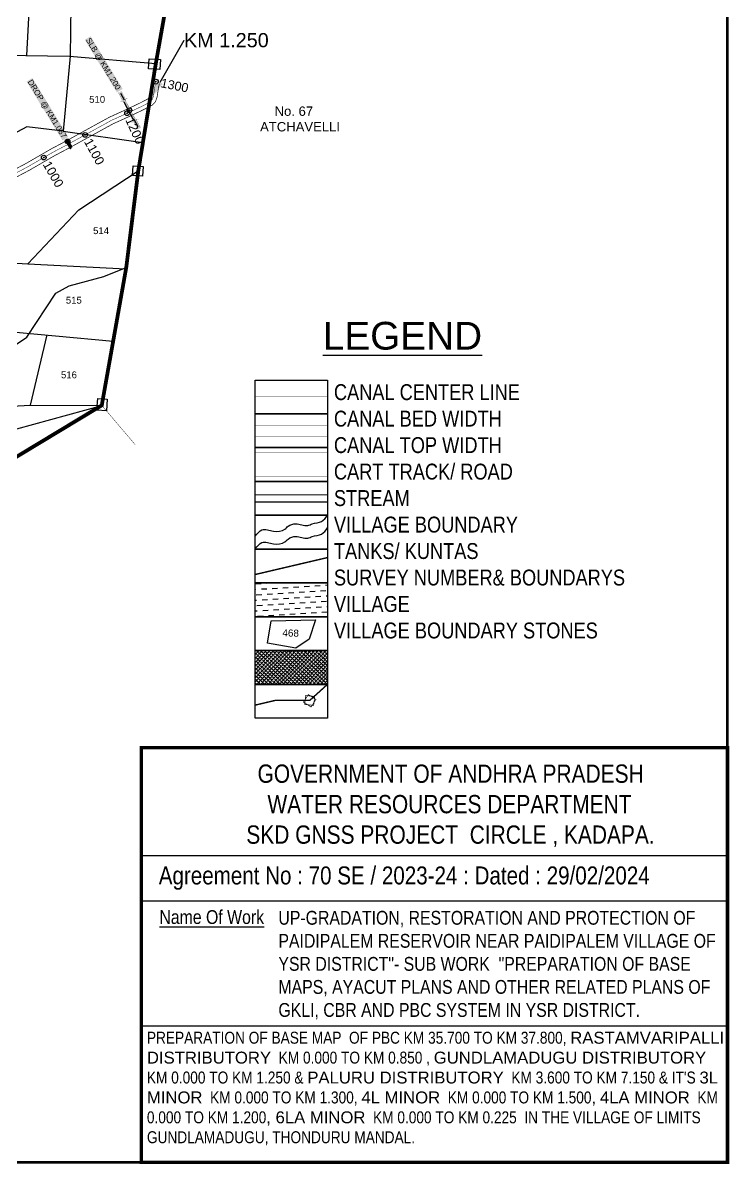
# Model space of a CAD drawing. Header units: millimetres. Extents: x 201998 to 206429, y 1598826 to 1606077.
# Drawn here: x 204933 to 206429, y 1598826 to 1601243 of the extents above; entities that cross this region are included whole.
import ezdxf
from ezdxf import colors
from ezdxf.entities.mleader import LeaderData, LeaderLine
from ezdxf.enums import TextEntityAlignment as Align
from ezdxf.math import Vec2, Vec3

# ---------------------------------------------------------------- set-up
doc = ezdxf.new("R2010")
doc.units = ezdxf.units.MM
doc.header["$PDMODE"] = 32
doc.header["$PDSIZE"] = 10
doc.linetypes.add('ACAD_ISO02W100', pattern=[15, 12, -3])
doc.linetypes.add('HIDDEN2', pattern=[0.1875, 0.125, -0.0625])
for name, color, linetype in [('CANAL1', 7, 'Continuous'), ('CSMark', 72, 'Continuous'), ('FRAME 025', 7, 'Continuous'), ('PLOT NO', 7, 'Continuous'), ('PLOTS', 7, 'Continuous'), ('PLOTS NO', 7, 'Continuous'), ('ROADS', 1, 'Continuous'), ('STRUCTURE', 5, 'Continuous'), ('TABLE', 7, 'Continuous'), ('tank', 4, 'Continuous'), ('TEXT', 1, 'Continuous'), ('text2', 7, 'Continuous'), ('TITLEBLOCK', 7, 'Continuous'), ('VILLAGE', 7, 'Continuous'), ('VILLAGE BOUNDARY STONES', 1, 'Continuous'), ('VILLAGE BOUNDRY', 5, 'Continuous'), ('VILLAGE STONES', 240, 'Continuous')]:
    doc.layers.add(name, color=color, linetype=linetype)
doc.styles.add('A', font='arial.ttf')
doc.styles.add('ARIALN', font='ARIALN.TTF')
doc.styles.get("Standard").update_dxf_attribs({"font": 'arial.ttf'})
doc.linetypes.add('DOTS', pattern='A,1e-06,-3,["●",Standard,S=3,R=0,X=-1.25,Y=-1.25],-3', length=6.000001)
doc.dimstyles.get("Standard").update_dxf_attribs({"dimtxt": 0.18, "dimasz": 0.18, "dimexe": 0.18, "dimexo": 0.0625, "dimgap": 0.09, "dimtad": 0, "dimtih": 1, "dimtoh": 1, "dimdec": 4, "dimzin": 0, "dimdsep": 46, "dimtxsty": 'Standard', "dimcen": 0.09, "dimadec": 0, "dimazin": 0, "dimtfac": 1, "dimtdec": 4, "dimtofl": 0, "dimtmove": 0, "dimatfit": 3, "dimfxl": 1, "dimtolj": 1, "dimtzin": 0, "dimarcsym": 0})

# ---------------------------------------------------------------- blocks, each defined once
blk = doc.blocks.new('DROP')
h = blk.add_hatch()
h.set_pattern_fill('ANSI31', color=1, scale=10, angle=45)
h.set_pattern_definition([(90, (-324.4107, -25.7687), (-1.25, 0), [])])
h.paths.add_polyline_path([(-9.9, -4.3), (-13.8, 4.1), (13.8, 4.1), (10.2, -4.3)])
at = {"layer": 'STRUCTURE', "color": 5, "const_width": 0.49}
blk.add_lwpolyline([(-9.9, -4.3), (-13.8, 4.1), (13.8, 4.1), (10.2, -4.3), (-9.9, -4.3)], dxfattribs=at)
at = {"layer": 'STRUCTURE', "color": 5}
blk.add_circle((0, 0), 1.33, dxfattribs=at)
blk = doc.blocks.new('SLB')
at = {"layer": 'STRUCTURE'}
h = blk.add_hatch(dxfattribs=at)
h.set_pattern_fill('DOTS', color=6, scale=20, angle=320.3722, style=0)
h.set_pattern_definition([(320.372247934, (-159.4327, -72.9564), (1.2786241598, 0.5641323054), [0, -1.25])])
h.paths.add_polyline_path([(769699.5, 1706871.1), (769699.5, 1706861.1), (769729.1, 1706861.1), (769732.1, 1706863.1), (769792.1, 1706863.1), (769795.1, 1706861.1), (769824.7, 1706861.1), (769824.7, 1706871.1), (769795.1, 1706871.1), (769792.1, 1706869.1), (769732.1, 1706869.1), (769729.1, 1706871.1)])
at = {"layer": 'STRUCTURE', "color": 6, "linetype": 'ACAD_ISO02W100', "ltscale": 0.5, "const_width": 0.5}
for points in [[(769699.5, 1706871.1), (769729.1, 1706871.1)], [(769795.1, 1706871.1), (769824.7, 1706871.1)], [(769699.5, 1706861.1), (769729.1, 1706861.1)], [(769795.1, 1706861.1), (769824.7, 1706861.1)]]:
    blk.add_lwpolyline(points, dxfattribs=at)
at = {"layer": 'STRUCTURE', "color": 6, "const_width": 0.628}
for points in [[(769726.1, 1706877.1), (769726.1, 1706873.1), (769732.1, 1706869.1), (769792.1, 1706869.1), (769798.1, 1706873.1), (769798.1, 1706877.1)], [(769726.1, 1706855.1), (769726.1, 1706859.1), (769732.1, 1706863.1), (769792.1, 1706863.1), (769798.1, 1706859.1), (769798.1, 1706855.1)]]:
    blk.add_lwpolyline(points, dxfattribs=at)
at = {"layer": 'STRUCTURE', "color": 6}
blk.add_lwpolyline([(769732.1, 1706863.1), (769792.1, 1706863.1)], dxfattribs=at)
blk.add_lwpolyline([(769732.1, 1706863.1), (769792.1, 1706863.1)], dxfattribs=at)
at = {"layer": 'STRUCTURE', "color": 0}
blk.add_circle((769762.1, 1706866.1), 1.24, dxfattribs=at)
for points in [[(769703.8, 1706866), (769726.7, 1706866)], [(769818.6, 1706865.8), (769795.7, 1706865.8)]]:
    blk.add_leader(points, dimstyle='Standard', override={"dimasz": 10, "dimgap": 0.09, "dimtad": 0}, dxfattribs=at)

msp = doc.modelspace()

# ---------------------------------------------------------------- hatches: boundary and pattern name
at = {"layer": 'tank'}
h = msp.add_hatch(dxfattribs=at)
h.set_pattern_fill('DASH', color=256, scale=90.983009, angle=3.5405, style=0)
h.set_pattern_definition([(3.5405362, (-373608.755, 329244.704), (10.64884085, 12.05349783), [11.3728761, -11.3728761])])
h.paths.add_polyline_path([(205425.5, 1600057), (205578.3, 1600057), (205578.3, 1599985.4), (205425.5, 1599985.4)])
at = {"layer": 'VILLAGE', "linetype": 'Continuous'}
h = msp.add_hatch(dxfattribs=at)
h.set_pattern_fill('SACNCR', color=256, scale=61.110239, angle=1.5303, style=0)
h.set_pattern_definition([(46.53031993, (-373608.7546, 329244.7035), (-4.157817666, 3.9414421), []), (46.53031993, (-373604.705, 329244.812), (-4.157817666, 3.9414421), [0, -5.72908488])])
h.paths.add_polyline_path([(205425.5, 1599913.7), (205578.3, 1599913.7), (205578.3, 1599842.1), (205425.5, 1599842.1)])

# ---------------------------------------------------------------- linework, layer by layer
at = {"color": 5}
for points, const_width in [([(202000.9, 1605698.7), (206425.5, 1605698.7), (206425.5, 1598829.6), (202000.9, 1598829.6)], 5.6), ([(206425.5, 1598829.6), (205184.3, 1598829.6), (205184.3, 1599708.2), (206425.5, 1599708.2)], 7.28)]:
    msp.add_lwpolyline(points, close=True, dxfattribs=dict(at, const_width=const_width))
at = {"layer": 'CANAL1', "color": 200, "const_width": 1.5}
for points in [[(204909.5, 1600929.4), (204938.2, 1600944.5), (204964.9, 1600959.9), (204993.8, 1600976.6), (205022.8, 1600991.9), (205078.1, 1601022.4), (205116.6, 1601043.5), (205154.1, 1601060.5), (205181.3, 1601073.5), (205191.1, 1601078.5), (205197.7, 1601082), (205200, 1601084.6), (205201.8, 1601089.7), (205204.7, 1601108.4), (205207.3, 1601121.4)], [(204917.1, 1600915.4), (204945.9, 1600930.5), (204972.9, 1600946.1), (205001.6, 1600962.6), (205030.4, 1600977.8), (205085.8, 1601008.3), (205123.8, 1601029.2), (205160.8, 1601046), (205188.4, 1601059.2), (205198.5, 1601064.4), (205207.7, 1601069.2), (205214, 1601076.3), (205217.4, 1601085.7), (205220.4, 1601105.6), (205222.3, 1601114.8)]]:
    msp.add_lwpolyline(points, dxfattribs=at)
at = {"layer": 'CANAL1', "color": 1, "linetype": 'HIDDEN2', "ltscale": 4, "const_width": 1}
msp.add_lwpolyline([(204913.3, 1600922.4), (204942.1, 1600937.5), (204968.9, 1600953), (204997.7, 1600969.6), (205026.6, 1600984.8), (205081.9, 1601015.3), (205120.2, 1601036.4), (205157.4, 1601053.3), (205184.9, 1601066.3), (205194.8, 1601071.4), (205202.7, 1601075.6), (205207, 1601080.4), (205209.6, 1601087.7), (205212.5, 1601107), (205214.9, 1601118.7)], dxfattribs=at)
at = {"layer": 'CANAL1', "color": 1, "linetype": 'HIDDEN2', "ltscale": 100, "const_width": 0.749, "elevation": 0.4}
msp.add_lwpolyline([(205425.5, 1600451), (205578.3, 1600451)], dxfattribs=at)
at = {"layer": 'CANAL1', "color": 5, "ltscale": 100, "const_width": 0.749, "elevation": 0.4}
for points in [[(205578.3, 1600390.6), (205425.5, 1600390.6)], [(205578.3, 1600368.1), (205425.5, 1600368.1)]]:
    msp.add_lwpolyline(points, dxfattribs=at)
at = {"layer": 'CANAL1', "color": 1, "ltscale": 100, "const_width": 0.749, "elevation": 0.4}
for points in [[(205578.3, 1600333.9), (205425.5, 1600333.9)], [(205578.3, 1600281.5), (205425.5, 1600281.5)]]:
    msp.add_lwpolyline(points, dxfattribs=at)
at = {"layer": 'FRAME 025', "lineweight": -3, "elevation": 9.4}
for points in [[(205186, 1599479.6), (206427.3, 1599479.6)], [(205185.4, 1599383.8), (206426.8, 1599383.8)], [(205182.7, 1599119.2), (206424, 1599119.2)]]:
    msp.add_lwpolyline(points, dxfattribs=at)
at = {"layer": 'PLOT NO', "elevation": 0.4}
for points in [[(205425.5, 1600486.8), (205578.3, 1600486.8), (205578.3, 1600415.2), (205425.5, 1600415.2)], [(205425.5, 1600415.2), (205578.3, 1600415.2), (205578.3, 1600343.5), (205425.5, 1600343.5)], [(205425.5, 1600343.5), (205578.3, 1600343.5), (205578.3, 1600271.9), (205425.5, 1600271.9)], [(205425.5, 1600271.9), (205578.3, 1600271.9), (205578.3, 1600200.3), (205425.5, 1600200.3)], [(205425.5, 1600200.3), (205578.3, 1600200.3), (205578.3, 1600128.6), (205425.5, 1600128.6)], [(205425.5, 1600128.6), (205578.3, 1600128.6), (205578.3, 1600057), (205425.5, 1600057)], [(205425.5, 1600057), (205578.3, 1600057), (205578.3, 1599985.4), (205425.5, 1599985.4)], [(205425.5, 1599985.4), (205578.3, 1599985.4), (205578.3, 1599913.7), (205425.5, 1599913.7)], [(205425.5, 1599913.7), (205578.3, 1599913.7), (205578.3, 1599842.1), (205425.5, 1599842.1)], [(205425.5, 1599842.1), (205578.3, 1599842.1), (205578.3, 1599770.5), (205425.5, 1599770.5)]]:
    msp.add_lwpolyline(points, close=True, dxfattribs=at)
msp.add_lwpolyline([(205451.1, 1599929.7), (205458.9, 1599976.9), (205553.2, 1599979), (205539.6, 1599937.7), (205511.1, 1599918.7), (205451.1, 1599929.7)], dxfattribs=at)
at = {"layer": 'PLOT NO', "color": 4}
for points in [[(205425.5, 1600155.9, 0.4), (205439.5, 1600169.4, 0.4), (205464.1, 1600166.6, 0.4), (205488, 1600171.1, 0.4), (205495.1, 1600176.9, 0.4), (205511.3, 1600182.4, 0.4), (205524, 1600180.3, 0.4), (205536.6, 1600178.9, 0.4), (205546.1, 1600182, 0.4), (205565.9, 1600187.3, 0.4), (205578.3, 1600200.3, 0.4)], [(205425.5, 1600129.1, 0.4), (205439.5, 1600142.6, 0.4), (205464.1, 1600139.8, 0.4), (205488, 1600144.3, 0.4), (205495.1, 1600150, 0.4), (205511.3, 1600155.5, 0.4), (205524, 1600153.4, 0.4), (205536.6, 1600152.1, 0.4), (205546.1, 1600155.2, 0.4), (205565.9, 1600160.5, 0.4), (205578.3, 1600173.4, 0.4)]]:
    msp.add_spline(points, degree=3, dxfattribs=at)
at = {"layer": 'PLOTS'}
for points in [[(205035.4, 1601334.7), (205033.1, 1601172.7), (205018.2, 1601013.7), (205187.4, 1600989.8)], [(204941.7, 1601174.1), (204950.1, 1601333.8)], [(204791.4, 1601181.2), (204845.4, 1601175.5), (205032.2, 1601172.7), (205214.8, 1601157.2)], [(205018.2, 1601013.7), (204941.7, 1601023.2), (204790.4, 1600942.2), (204648.8, 1600906.7)], [(204943.6, 1600733), (205052, 1600847.1), (205177.6, 1600929.6)], [(204650.4, 1600610.2), (204703.9, 1600787.1), (204823.4, 1600758), (204826.1, 1600739.9), (204943.6, 1600733), (205151.6, 1600722.5)], [(204757.1, 1600603), (205124.5, 1600569.4)], [(204983.6, 1600582.3), (204948.4, 1600433.3)], [(204287.6, 1600409.3), (204445.5, 1600415.2), (204782.5, 1600424.3), (204948.4, 1600433.3), (205100.3, 1600433.1)], [(204775.9, 1600343.8), (205100.3, 1600433.1)]]:
    msp.add_lwpolyline(points, dxfattribs=at)
at = {"layer": 'ROADS'}
msp.add_lwpolyline([(204163.5, 1600300.4), (204279.6, 1600338.7), (204370.6, 1600386), (204407.1, 1600419.9), (204516.7, 1600433.9), (204563.8, 1600439.9), (204608.7, 1600453.8), (204658.1, 1600479), (204688.3, 1600487.6), (204774.7, 1600499.2), (204830.2, 1600513.2), (204915.6, 1600559.6), (204941.5, 1600577.6), (205002.8, 1600670.7), (205031.3, 1600686), (205104.5, 1600705.9), (205152.1, 1600724.8)], dxfattribs=at)
at = {"layer": 'ROADS', "ltscale": 0.15, "const_width": 1.5, "elevation": 0.4}
msp.add_lwpolyline([(205425.5, 1600243.6), (205578.3, 1600243.6)], dxfattribs=at)
at = {"layer": 'ROADS', "linetype": 'DOTS', "ltscale": 0.5, "elevation": 0.4}
msp.add_lwpolyline([(205425.5, 1600228.6), (205578.3, 1600228.6)], dxfattribs=at)
at = {"layer": 'text2', "color": 2, "linetype": 'Continuous'}
for p in [(205214.9, 1601118.7), (205153.9, 1601051.7), (205065, 1601006), (204977.4, 1600957.9)]:
    msp.add_point(p, dxfattribs=at)
at = {"layer": 'text2', "color": 3, "linetype": 'Continuous'}
for p in [(205159, 1601058, 16), (205028, 1600992, 15)]:
    msp.add_point(p, dxfattribs=at)
at = {"layer": 'VILLAGE BOUNDARY STONES'}
for points in [[(205200.5, 1601167.3), (205224.5, 1601165.8), (205223.1, 1601144.4), (205199.1, 1601145.9)], [(205167, 1600940.3), (205187.8, 1600939), (205186.5, 1600918.6), (205165.7, 1600919.9)], [(205091.7, 1600447.8), (205111.5, 1600446.5), (205110, 1600421.7), (205090.1, 1600423)]]:
    msp.add_lwpolyline(points, close=True, dxfattribs=at)
at = {"layer": 'VILLAGE BOUNDRY'}
for points, const_width in [([(204752.3, 1600223.1), (205100.3, 1600433.1), (205152.1, 1600724.8), (205177.6, 1600929.6), (205214.8, 1601157.2), (205270.1, 1601469.7)], 8), ([(205100.3, 1600433.1), (205171.1, 1600349.8)], 0.793)]:
    msp.add_lwpolyline(points, dxfattribs=dict(at, const_width=const_width))
at = {"layer": 'VILLAGE BOUNDRY', "linetype": 'ACAD_ISO02W100', "ltscale": 2, "const_width": 3, "elevation": 0.4}
for points in [[(205425.5, 1600074.9), (205578.3, 1600110.7)], [(205425.5, 1599798.3), (205467.7, 1599808.2), (205540.8, 1599808.2), (205578.3, 1599842.1)]]:
    msp.add_lwpolyline(points, dxfattribs=at)
at = {"layer": 'VILLAGE STONES', "const_width": 1.52, "elevation": 0.4}
for points in [[(205527.5, 1599804.6), (205537.9, 1599820.6), (205553.8, 1599810.3), (205543.5, 1599794.3)], [(205532.3, 1599818.6), (205551.2, 1599816.6), (205549.1, 1599797.6), (205530.2, 1599799.7)]]:
    msp.add_lwpolyline(points, close=True, dxfattribs=at)

# ---------------------------------------------------------------- block references
at = {"xscale": 0.8, "yscale": 0.8, "zscale": 0.8, "rotation": 120.6314793015025}
msp.add_blockref('DROP', (205030.6, 1600987), dxfattribs=at)
at = {"layer": 'STRUCTURE', "color": 0, "xscale": 0.7, "yscale": 0.7, "zscale": 0.7, "rotation": 297.8335405695378}
msp.add_blockref('SLB', (-1103001.2, 1519692.4, 16), dxfattribs=at)

# ---------------------------------------------------------------- texts
at = {"layer": 'CSMark', "color": 1}
for s, rotation, p in [('1300', 348.6548, (205225.7, 1601116.5)), ('1200', 294.4603, (205158.4, 1601041.7)), ('1100', 298.8693, (205070.3, 1600996.4)), ('1000', 299.997, (204982.9, 1600948.3))]:
    msp.add_text(s, height=19, rotation=rotation, dxfattribs=at).set_placement(p, align=Align.MIDDLE_LEFT)
at = {"layer": 'PLOT NO'}
msp.add_text('468', height=14.98, rotation=358.6877, dxfattribs=at).set_placement((205500.4, 1599950.9, 0.4), align=Align.MIDDLE_CENTER)
at = {"layer": 'PLOTS NO'}
for s, p in [('510', (205073.6, 1601073.9)), ('514', (205081.9, 1600795.8)), ('515', (205024.2, 1600648.6)), ('516', (205013.9, 1600490.5))]:
    msp.add_text(s, height=14.5, dxfattribs=at).set_placement(p)
at = {"layer": 'STRUCTURE', "color": 5, "char_height": 12, "attachment_point": 1, "rotation": 301.3837, "bg_fill": 1, "box_fill_scale": 1.1, "bg_fill_color": 7, "bg_fill_true_color": 16777215, "bg_fill_transparency": 0}
for s, insert, width in [('SLB @ KM1.200', (205076.3, 1601213.1), 127.995), ('DROP @ KM1.067', (204953, 1601124.7), 143.506)]:
    msp.add_mtext(s, dxfattribs=dict(at, insert=insert, width=width))
at = {"layer": 'TABLE', "extrusion": (0.000201441, 0.004807, 0.999988), "style": 'A'}
msp.add_text('%%ULEGEND', height=58.74, rotation=359.9999, dxfattribs=at).set_placement((205737.1, 1600561.9, 7735.5), align=Align.MIDDLE)
at = {"layer": 'TEXT', "insert": (205435.6, 1601066.1), "char_height": 19.816, "width": 156.391, "attachment_point": 1}
msp.add_mtext('    No. 67   ATCHAVELLI', dxfattribs=at)
at = {"layer": 'TITLEBLOCK', "extrusion": (0.000201441, 0.004807, 0.999988), "style": 'ARIALN'}
msp.add_text('%%UName Of Work', height=29.276, rotation=359.9999, dxfattribs=at).set_placement((205222.3, 1599316, 7735.1))
at = {"layer": 'TITLEBLOCK', "extrusion": (0.000201441, 0.004807, 0.999988), "attachment_point": 1, "text_direction": (1, -1e-06, -0.000201), "style": 'ARIALN'}
for s, insert, char_height, width in [('CANAL CENTER LINE \\PCANAL BED WIDTH {\\H1.52882x; }\\PCANAL TOP WIDTH {\\H1.35255x; }\\PCART TRACK/ ROAD{\\H1.4113x; }\\PSTREAM {\\H1.39172x; }\\PVILLAGE BOUNDARY{\\H1.39825x; }\\PTANKS/ KUNTAS{\\H1.39607x; }\\PSURVEY NUMBER& BOUNDARYS{\\H1.3968x; }\\PVILLAGE{\\H1.39655x; }\\PVILLAGE BOUNDARY STONES{\\H1.39664x; }', (205592, 1600477.9, 0.4), 33.647, 705.43), ('\\pi50.65559;GOVERNMENT OF ANDHRA PRADESH  \\P\\pi71.71718;WATER RESOURCES DEPARTMENT      \\P\\pi26.97947;SKD GNSS PROJECT  CIRCLE , KADAPA.', (205379.5, 1599672.4, 3.5), 38.716, 913.14), ('Agreement No : 70 SE / 2023-24 : Dated : 29/02/2024', (205221, 1599456.5, 2.4), 38.059, 1228.501), ('UP-GRADATION, RESTORATION AND PROTECTION OF PAIDIPALEM RESERVOIR NEAR PAIDIPALEM VILLAGE OF YSR DISTRICT"- SUB WORK  "PREPARATION OF BASE MAPS, AYACUT PLANS AND OTHER RELATED PLANS OF GKLI, CBR AND PBC SYSTEM IN YSR DISTRICT.', (205474.4, 1599362.4, 3.2), 29.2762, 945.001), ("PREPARATION OF BASE MAP  OF {\\C1;PBC} KM {\\C1;35.700} TO KM {\\C1;37.800,} {\\fArial|b0|i0|c0|p34;\\C1;RASTAMVARIPALLI \\fArial Narrow|b0|i0|c0|p34;\\P\\fArial|b0|i0|c0|p34;DISTRIBUTORY\\fArial Narrow|b0|i0|c0|p34;  }KM {\\C0;0.000 }TO KM {\\C0;0.850\\C1; , \\fArial|b0|i0|c0|p34;GUNDLAMADUGU DISTRIBUTORY\\fArial Narrow|b0|i0|c0|p34;  }   KM{\\C0; 0.000\\C1; }TO KM {\\C0;1.250\\C1; & \\fArial|b0|i0|c0|p34;PALURU DISTRIBUTORY\\fArial Narrow|b0|i0|c0|p34;  }KM {\\C0;3.600\\C1; }TO KM {\\C0;7.150 \\C1;& IT'S \\fArial|b0|i0|c0|p34;3L MINOR\\fArial Narrow|b0|i0|c0|p34;  }KM {\\C1;0.000 }TO KM {\\C1;1.300, \\fArial|b0|i0|c0|p34;4L MINOR\\fArial Narrow|b0|i0|c0|p34;  }KM {\\C1;0.000 }TO KM {\\C1;1.500\\fArial|b0|i0|c0|p34;,\\fArial Narrow|b0|i0|c0|p34; \\fArial|b0|i0|c0|p34;4LA MINOR\\fArial Narrow|b0|i0|c0|p34;  }KM {\\C1;0.000 }TO KM {\\C1;1.200\\fArial|b0|i0|c0|p34;, 6LA MINOR\\fArial Narrow|b0|i0|c0|p34;  }KM {\\C1;0.000 }TO KM {\\C1;0.225  }IN THE VILLAGE OF LIMITS {\\C5; GUNDLAMADUGU}, {\\C5;THONDURU} MANDAL.", (205195.9, 1599106.4, 0.1), 25.2873, 1261.464)]:
    msp.add_mtext(s, dxfattribs=dict(at, insert=insert, char_height=char_height, width=width))

# ---------------------------------------------------------------- leaders
at = {"layer": 'VILLAGE STONES', "color": 1}
ml = msp.add_multileader_mtext('Standard', dxfattribs=at)
ml.set_content('KM 1.250', color=1)
ml.set_leader_properties()
ml.build(insert=Vec2(0, 0))
ml.multileader.update_dxf_attribs({"dogleg_length": 0.36, "arrow_head_size": 40})
ctx = ml.context
ctx.base_point, ctx.char_height, ctx.arrow_head_size, ctx.landing_gap_size, ctx.plane_origin = Vec3(205274.5, 1601206.3), 30, 40, 0.09, Vec3(205121.7, 1601436.5)
notes = []
notes.append((ctx, [(0, (1, 1, 0), (205274.5, 1601206.3), (1, 0), 1.396927018504357e-11, [(0, [(205204.1, 1601082.7)], 0, [])])]))
ctx.mtext.insert, ctx.mtext.flow_direction = Vec3(205274.5, 1601221.6), 5
for ctx, leaders in notes:
    for number, flags, end, landing, length, lines in leaders:
        leader = LeaderData()
        leader.index, (leader.has_last_leader_line, leader.has_dogleg_vector, leader.attachment_direction) = number, flags
        leader.last_leader_point, leader.dogleg_vector, leader.dogleg_length = Vec3(end), Vec3(landing), length
        for number, points, colour, breaks in lines:
            line = LeaderLine()
            line.index, line.vertices, line.color, line.breaks = number, Vec3.list(points), colors.encode_raw_color(colour), breaks
            leader.lines.append(line)
        ctx.leaders.append(leader)

doc.saveas('drawing.dxf')
